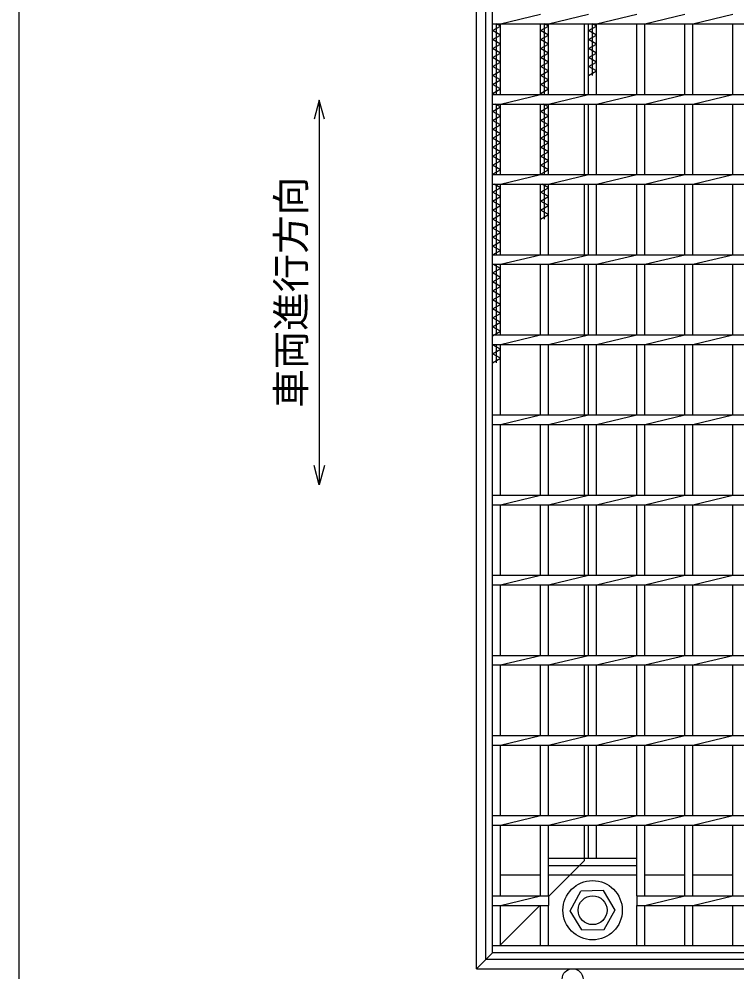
# Model space of a CAD drawing. Units: millimetres, scale not verified. Extents: x -1456 to 1385, y -1026 to 843.
# Drawn here: x -1383 to -936, y -300 to 294 of the extents above; entities that cross this region are included whole.
import ezdxf
from ezdxf.enums import TextEntityAlignment as Align

# ---------------------------------------------------------------- set-up
doc = ezdxf.new("R2010")
doc.units = ezdxf.units.MM
doc.header["$LTSCALE"] = 8
doc.linetypes.add('DASHED', pattern=[7.5, 6, -1.5])
for name, color, linetype, lineweight in [('0_2', 150, 'Continuous', 25), ('16', 3, 'Continuous', 25), ('19', 6, 'Continuous', 25), ('22', 4, 'Continuous', 25)]:
    doc.layers.add(name, color=color, linetype=linetype, lineweight=lineweight)
doc.styles.add('ベクトル', font='')
doc.styles.get('ベクトル').set_extended_font_data('ベクトル')

msp = doc.modelspace()

# ---------------------------------------------------------------- linework, layer by layer
at = {"layer": '0_2'}
msp.add_line((-1383.2, -917.2), (-1383.2, 842.8), dxfattribs=at)
at = {"layer": '16'}
for p, q in [((-1088, -284), (-1088, 522)), ((-1088, 291), (-1088, 297)), ((-1083, 291), (-1058, 297)), ((-1053, 291), (-1028, 297)), ((-1023, 291), (-998, 297)), ((-993, 291), (-968, 297)), ((-963, 291), (-938, 297)), ((-1088, 291), (-273, 291)), ((-1088, 286.8), (-1083, 289.6)), ((-1083, 284), (-1088, 286.8)), ((-1085.5, 247), (-1085.5, 291)), ((-1083, 289.6), (-1085.5, 291)), ((-1083, 247), (-1083, 291)), ((-1058, 247), (-1058, 291)), ((-1058, 286.8), (-1053, 289.6)), ((-1053, 284), (-1058, 286.8)), ((-1055.5, 247), (-1055.5, 291)), ((-1053, 289.6), (-1055.5, 291)), ((-1053, 247), (-1053, 291)), ((-1028, 247), (-1028, 291)), ((-1028, 286.8), (-1023, 289.6)), ((-1023, 284), (-1028, 286.8)), ((-1025.5, 258.8), (-1025.5, 291)), ((-1023, 289.6), (-1025.5, 291)), ((-1023, 247), (-1023, 291)), ((-998, 247), (-998, 291)), ((-993, 247), (-993, 291)), ((-968, 247), (-968, 291)), ((-963, 247), (-963, 291)), ((-938, 247), (-938, 291)), ((-1088, 281.2), (-1083, 284)), ((-1083, 278.4), (-1088, 281.2)), ((-1058, 281.2), (-1053, 284)), ((-1053, 278.4), (-1058, 281.2)), ((-1028, 281.2), (-1023, 284)), ((-1023, 278.4), (-1028, 281.2)), ((-1088, 275.6), (-1083, 278.4)), ((-1083, 272.8), (-1088, 275.6)), ((-1058, 275.6), (-1053, 278.4)), ((-1053, 272.8), (-1058, 275.6)), ((-1028, 275.6), (-1023, 278.4)), ((-1023, 272.8), (-1028, 275.6)), ((-1088, 270), (-1083, 272.8)), ((-1083, 267.2), (-1088, 270)), ((-1058, 270), (-1053, 272.8)), ((-1053, 267.2), (-1058, 270)), ((-1028, 270), (-1023, 272.8)), ((-1023, 267.2), (-1028, 270)), ((-1088, 264.4), (-1083, 267.2)), ((-1083, 261.6), (-1088, 264.4)), ((-1088, 258.8), (-1083, 261.6)), ((-1058, 264.4), (-1053, 267.2)), ((-1053, 261.6), (-1058, 264.4)), ((-1058, 258.8), (-1053, 261.6)), ((-1028, 264.4), (-1023, 267.2)), ((-1023, 261.6), (-1028, 264.4)), ((-1028, 258.8), (-1023, 261.6)), ((-1083, 256), (-1088, 258.8)), ((-1088, 253.2), (-1083, 256)), ((-1053, 256), (-1058, 258.8)), ((-1058, 253.2), (-1053, 256)), ((-1083, 250.4), (-1088, 253.2)), ((-1088, 247.6), (-1083, 250.4)), ((-1053, 250.4), (-1058, 253.2)), ((-1058, 247.6), (-1053, 250.4)), ((-1086.929, 247), (-1088, 247.6)), ((-1088, 247), (-273, 247)), ((-1088, 241), (-1088, 247)), ((-1083, 241), (-1058, 247)), ((-1056.929, 247), (-1058, 247.6)), ((-1053, 241), (-1028, 247)), ((-1023, 241), (-998, 247)), ((-993, 241), (-968, 247)), ((-963, 241), (-938, 247)), ((-1088, 241), (-273, 241)), ((-1088, 236.4), (-1083, 239.2)), ((-1083, 239.2), (-1086.214, 241)), ((-1085.5, 197), (-1085.5, 241)), ((-1083, 197), (-1083, 241)), ((-1058, 197), (-1058, 241)), ((-1058, 236.4), (-1053, 239.2)), ((-1053, 239.2), (-1056.214, 241)), ((-1055.5, 197), (-1055.5, 241)), ((-1053, 197), (-1053, 241)), ((-1028, 197), (-1028, 241)), ((-1023, 197), (-1023, 241)), ((-998, 197), (-998, 241)), ((-993, 197), (-993, 241)), ((-968, 197), (-968, 241)), ((-963, 197), (-963, 241)), ((-938, 197), (-938, 241)), ((-1083, 233.6), (-1088, 236.4)), ((-1088, 230.8), (-1083, 233.6)), ((-1053, 233.6), (-1058, 236.4)), ((-1058, 230.8), (-1053, 233.6)), ((-1083, 228), (-1088, 230.8)), ((-1088, 225.2), (-1083, 228)), ((-1053, 228), (-1058, 230.8)), ((-1058, 225.2), (-1053, 228)), ((-1083, 222.4), (-1088, 225.2)), ((-1088, 219.6), (-1083, 222.4)), ((-1053, 222.4), (-1058, 225.2)), ((-1058, 219.6), (-1053, 222.4)), ((-1083, 216.8), (-1088, 219.6)), ((-1088, 214), (-1083, 216.8)), ((-1053, 216.8), (-1058, 219.6)), ((-1058, 214), (-1053, 216.8)), ((-1083, 211.2), (-1088, 214)), ((-1088, 208.4), (-1083, 211.2)), ((-1083, 205.6), (-1088, 208.4)), ((-1053, 211.2), (-1058, 214)), ((-1058, 208.4), (-1053, 211.2)), ((-1053, 205.6), (-1058, 208.4)), ((-1088, 202.8), (-1083, 205.6)), ((-1083, 200), (-1088, 202.8)), ((-1058, 202.8), (-1053, 205.6)), ((-1053, 200), (-1058, 202.8)), ((-1088, 197.2), (-1083, 200)), ((-1087.643, 197), (-1088, 197.2)), ((-1088, 197), (-273, 197)), ((-1088, 191), (-1088, 197)), ((-1083, 191), (-1058, 197)), ((-1058, 197.2), (-1053, 200)), ((-1057.643, 197), (-1058, 197.2)), ((-1053, 191), (-1028, 197)), ((-1023, 191), (-998, 197)), ((-993, 191), (-968, 197)), ((-963, 191), (-938, 197)), ((-1088, 191), (-273, 191)), ((-1083, 188.8), (-1086.929, 191)), ((-1085.5, 147), (-1085.5, 191)), ((-1083, 147), (-1083, 191)), ((-1058, 147), (-1058, 191)), ((-1053, 188.8), (-1056.929, 191)), ((-1055.5, 169.2), (-1055.5, 191)), ((-1053, 147), (-1053, 191)), ((-1028, 147), (-1028, 191)), ((-1023, 147), (-1023, 191)), ((-998, 147), (-998, 191)), ((-993, 147), (-993, 191)), ((-968, 147), (-968, 191)), ((-963, 147), (-963, 191)), ((-938, 147), (-938, 191)), ((-1088, 186), (-1083, 188.8)), ((-1083, 183.2), (-1088, 186)), ((-1058, 186), (-1053, 188.8)), ((-1053, 183.2), (-1058, 186)), ((-1088, 180.4), (-1083, 183.2)), ((-1083, 177.6), (-1088, 180.4)), ((-1058, 180.4), (-1053, 183.2)), ((-1053, 177.6), (-1058, 180.4)), ((-1088, 174.8), (-1083, 177.6)), ((-1083, 172), (-1088, 174.8)), ((-1058, 174.8), (-1053, 177.6)), ((-1053, 172), (-1058, 174.8)), ((-1088, 169.2), (-1083, 172)), ((-1083, 166.4), (-1088, 169.2)), ((-1058, 169.2), (-1053, 172)), ((-1088, 163.6), (-1083, 166.4)), ((-1083, 160.8), (-1088, 163.6)), ((-1088, 158), (-1083, 160.8)), ((-1083, 155.2), (-1088, 158)), ((-1088, 152.4), (-1083, 155.2)), ((-1083, 149.6), (-1088, 152.4)), ((-1088, 146.8), (-1083, 149.6)), ((-1088, 147), (-273, 147)), ((-1088, 141), (-1088, 147)), ((-1083, 141), (-1058, 147)), ((-1053, 141), (-1028, 147)), ((-1023, 141), (-998, 147)), ((-993, 141), (-968, 147)), ((-963, 141), (-938, 147)), ((-1088, 141), (-273, 141)), ((-1088, 135.6), (-1083, 138.4)), ((-1083, 138.4), (-1087.643, 141)), ((-1085.5, 97), (-1085.5, 141)), ((-1083, 97), (-1083, 141)), ((-1058, 97), (-1058, 141)), ((-1053, 97), (-1053, 141)), ((-1028, 97), (-1028, 141)), ((-1023, 97), (-1023, 141)), ((-998, 97), (-998, 141)), ((-993, 97), (-993, 141)), ((-968, 97), (-968, 141)), ((-963, 97), (-963, 141)), ((-938, 97), (-938, 141)), ((-1083, 132.8), (-1088, 135.6)), ((-1088, 130), (-1083, 132.8)), ((-1083, 127.2), (-1088, 130)), ((-1088, 124.4), (-1083, 127.2)), ((-1083, 121.6), (-1088, 124.4)), ((-1088, 118.8), (-1083, 121.6)), ((-1083, 116), (-1088, 118.8)), ((-1088, 113.2), (-1083, 116)), ((-1083, 110.4), (-1088, 113.2)), ((-1088, 107.6), (-1083, 110.4)), ((-1083, 104.8), (-1088, 107.6)), ((-1088, 102), (-1083, 104.8)), ((-1083, 99.2), (-1088, 102)), ((-1088, 96.4), (-1083, 99.2)), ((-1088, 97), (-273, 97)), ((-1088, 91), (-1088, 97)), ((-1083, 91), (-1058, 97)), ((-1053, 91), (-1028, 97)), ((-1023, 91), (-998, 97)), ((-993, 91), (-968, 97)), ((-963, 91), (-938, 97)), ((-1088, 91), (-273, 91)), ((-1088, 90.8), (-1087.643, 91)), ((-1083, 88), (-1088, 90.8)), ((-1085.5, 79.6), (-1085.5, 91)), ((-1083, 47), (-1083, 91)), ((-1058, 47), (-1058, 91)), ((-1053, 47), (-1053, 91)), ((-1028, 47), (-1028, 91)), ((-1023, 47), (-1023, 91)), ((-998, 47), (-998, 91)), ((-993, 47), (-993, 91)), ((-968, 47), (-968, 91)), ((-963, 47), (-963, 91)), ((-938, 47), (-938, 91)), ((-1088, 85.2), (-1083, 88)), ((-1083, 82.4), (-1088, 85.2)), ((-1088, 79.6), (-1083, 82.4)), ((-1088, 47), (-273, 47)), ((-1088, 41), (-1088, 47)), ((-1083, 41), (-1058, 47)), ((-1053, 41), (-1028, 47)), ((-1023, 41), (-998, 47)), ((-993, 41), (-968, 47)), ((-963, 41), (-938, 47)), ((-1088, 41), (-273, 41)), ((-1083, -3), (-1083, 41)), ((-1058, -3), (-1058, 41)), ((-1053, -3), (-1053, 41)), ((-1028, -3), (-1028, 41)), ((-1023, -3), (-1023, 41)), ((-998, -3), (-998, 41)), ((-993, -3), (-993, 41)), ((-968, -3), (-968, 41)), ((-963, -3), (-963, 41)), ((-938, -3), (-938, 41)), ((-1088, -3), (-273, -3)), ((-1088, -9), (-1088, -3)), ((-1083, -9), (-1058, -3)), ((-1053, -9), (-1028, -3)), ((-1023, -9), (-998, -3)), ((-993, -9), (-968, -3)), ((-963, -9), (-938, -3)), ((-1088, -9), (-273, -9)), ((-1083, -53), (-1083, -9)), ((-1058, -53), (-1058, -9)), ((-1053, -53), (-1053, -9)), ((-1028, -53), (-1028, -9)), ((-1023, -53), (-1023, -9)), ((-998, -53), (-998, -9)), ((-993, -53), (-993, -9)), ((-968, -53), (-968, -9)), ((-963, -53), (-963, -9)), ((-938, -53), (-938, -9)), ((-1088, -53), (-273, -53)), ((-1088, -59), (-1088, -53)), ((-1083, -59), (-1058, -53)), ((-1053, -59), (-1028, -53)), ((-1023, -59), (-998, -53)), ((-993, -59), (-968, -53)), ((-963, -59), (-938, -53)), ((-1088, -59), (-273, -59)), ((-1083, -103), (-1083, -59)), ((-1058, -103), (-1058, -59)), ((-1053, -103), (-1053, -59)), ((-1028, -103), (-1028, -59)), ((-1023, -103), (-1023, -59)), ((-998, -103), (-998, -59)), ((-993, -103), (-993, -59)), ((-968, -103), (-968, -59)), ((-963, -103), (-963, -59)), ((-938, -103), (-938, -59)), ((-1088, -103), (-273, -103)), ((-1088, -109), (-1088, -103)), ((-1083, -109), (-1058, -103)), ((-1053, -109), (-1028, -103)), ((-1023, -109), (-998, -103)), ((-993, -109), (-968, -103)), ((-963, -109), (-938, -103)), ((-1088, -109), (-273, -109)), ((-1083, -153), (-1083, -109)), ((-1058, -153), (-1058, -109)), ((-1053, -153), (-1053, -109)), ((-1028, -153), (-1028, -109)), ((-1023, -153), (-1023, -109)), ((-998, -153), (-998, -109)), ((-993, -153), (-993, -109)), ((-968, -153), (-968, -109)), ((-963, -153), (-963, -109)), ((-938, -153), (-938, -109)), ((-1088, -153), (-273, -153)), ((-1088, -159), (-1088, -153)), ((-1083, -159), (-1058, -153)), ((-1053, -159), (-1028, -153)), ((-1023, -159), (-998, -153)), ((-993, -159), (-968, -153)), ((-963, -159), (-938, -153)), ((-1088, -159), (-273, -159)), ((-1083, -203), (-1083, -159)), ((-1058, -203), (-1058, -159)), ((-1053, -203), (-1053, -159)), ((-1028, -203), (-1028, -159)), ((-1023, -203), (-1023, -159)), ((-998, -203), (-998, -159)), ((-993, -203), (-993, -159)), ((-968, -203), (-968, -159)), ((-963, -203), (-963, -159)), ((-938, -203), (-938, -159)), ((-1088, -203), (-273, -203)), ((-1088, -209), (-1088, -203)), ((-1083, -209), (-1058, -203)), ((-1053, -209), (-1028, -203)), ((-1023, -209), (-998, -203)), ((-993, -209), (-968, -203)), ((-963, -209), (-938, -203)), ((-1088, -209), (-273, -209)), ((-1083, -253), (-1083, -209)), ((-1058, -253), (-1058, -209)), ((-1053, -253), (-1053, -209)), ((-1028, -229.5), (-1028, -209)), ((-1023, -229.5), (-1023, -209)), ((-998, -253), (-998, -209)), ((-993, -253), (-993, -209)), ((-968, -253), (-968, -209)), ((-963, -253), (-963, -209)), ((-938, -253), (-938, -209)), ((-1053, -229.5), (-998, -229.5)), ((-1053, -234), (-1053, -229.5)), ((-998, -234), (-998, -229.5)), ((-1053, -234), (-998, -234)), ((-1083, -240), (-1058, -240)), ((-1053, -240), (-998, -240)), ((-993, -240), (-968, -240)), ((-963, -240), (-938, -240)), ((-1088, -253), (-1053, -253)), ((-1088, -259), (-1088, -253)), ((-1083, -259), (-1058, -253)), ((-1053, -253), (-1053, -259)), ((-1039.496, -262.342), (-1032.794, -250.05)), ((-1018.798, -249.708), (-1032.794, -250.05)), ((-1011.5, -262), (-1018.798, -249.708)), ((-998, -253), (-363, -253)), ((-998, -253), (-998, -259)), ((-993, -259), (-968, -253)), ((-963, -259), (-938, -253)), ((-1088, -259), (-1053, -259)), ((-1083, -284), (-1083, -259)), ((-1058, -284), (-1058, -259)), ((-1053, -284), (-1053, -259)), ((-998, -259), (-363, -259)), ((-998, -284), (-998, -259)), ((-993, -284), (-993, -259)), ((-968, -284), (-968, -259)), ((-963, -284), (-963, -259)), ((-938, -284), (-938, -259)), ((-1032.202, -274.292), (-1039.496, -262.342)), ((-1018.206, -273.95), (-1011.504, -261.658)), ((-1032.202, -274.292), (-1018.206, -273.95)), ((-1088, -284), (-273, -284)), ((-1088, -288.5), (-1088, -284)), ((-1088, -284), (-1083, -284)), ((-1058, -284), (-1053, -284)), ((-1028, -284), (-1023, -284)), ((-998, -284), (-993, -284)), ((-968, -284), (-963, -284)), ((-938, -284), (-933, -284)), ((-273, -288.5), (-1088, -288.5))]:
    msp.add_line(p, q, dxfattribs=at)
for radius in [18.5, 9]:
    msp.add_circle((-1025.5, -262), radius, dxfattribs=at)
at = {"layer": '19'}
for p, q in [((-1098, -298.5), (-1098, 536.5)), ((-1092, -292.5), (-1092, 530.5)), ((-1030.5, 247), (-1030.5, 291)), ((-1030.5, 197), (-1030.5, 241)), ((-1030.5, 147), (-1030.5, 191)), ((-1030.5, 97), (-1030.5, 141)), ((-1030.5, 47), (-1030.5, 91)), ((-1030.5, -3), (-1030.5, 41)), ((-1030.5, -53), (-1030.5, -9)), ((-1030.5, -103), (-1030.5, -59)), ((-1030.5, -153), (-1030.5, -109)), ((-1030.5, -203), (-1030.5, -159)), ((-1030.5, -229.5), (-1030.5, -209)), ((-1092, -292.5), (-269, -292.5)), ((-1098, -298.5), (-263, -298.5))]:
    msp.add_line(p, q, dxfattribs=at)
at = {"layer": '19', "linetype": 'DASHED'}
for p, q in [((-1052.5, -253), (-1030.5, -231)), ((-1030.5, -231), (-1030.5, -226.5)), ((-1083, -283.5), (-1058.5, -259)), ((-1098, -298.5), (-1088, -288.5))]:
    msp.add_line(p, q, dxfattribs=at)
at = {"layer": '19'}
msp.add_circle((-1038, -305), 6.5, dxfattribs=at)
at = {"layer": '22'}
for p, q in [((-1196, 243.5), (-1199.2, 231.5)), ((-1192.8, 231.5), (-1196, 243.5)), ((-1196, 243.5), (-1196, 3.5)), ((-1196, 3.5), (-1199.2, 15.5)), ((-1192.8, 15.5), (-1196, 3.5))]:
    msp.add_line(p, q, dxfattribs=at)

# ---------------------------------------------------------------- texts
at = {"layer": '22', "color": 2, "style": 'ベクトル'}
msp.add_text('車両進行方向', height=17.6, rotation=90, dxfattribs=at).set_placement((-1213.6, 51.5), align=Align.MIDDLE_LEFT)

doc.saveas('drawing.dxf')
